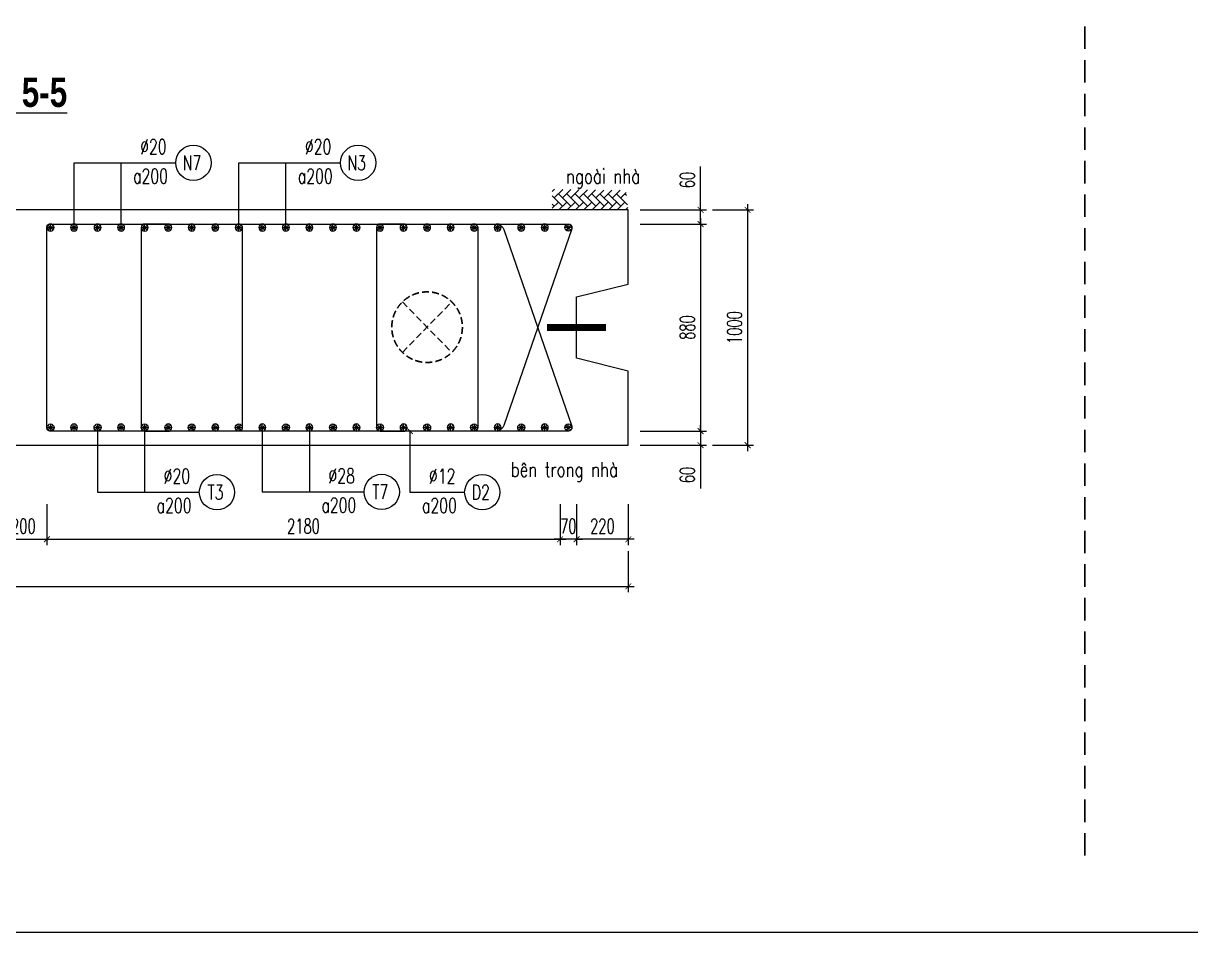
# Model space of a CAD drawing. Header units: millimetres. Extents: x -143570 to 58447, y -1448440 to -1202244.
# Drawn here: x -5197 to 14641, y -1269879 to -1254418 of the extents above; entities that cross this region are included whole.
import ezdxf
from ezdxf.enums import TextEntityAlignment as Align

# ---------------------------------------------------------------- set-up
doc = ezdxf.new("R2010")
doc.units = ezdxf.units.MM
doc.header["$LTSCALE"] = 30
doc.header["$PDMODE"] = 3
doc.linetypes.add('DASHED', pattern=[19.05, 12.7, -6.35])
doc.layers.get('0').update_dxf_attribs({"lineweight": 9})
doc.layers.get('Defpoints').update_dxf_attribs({"lineweight": 9})
for name, color, linetype in [('ccu11-Cotthep', 9, 'Continuous'), ('ccu11-Dim', 8, 'Continuous'), ('ccu11-Hatch', 8, 'Continuous'), ('ccu11-Text', 31, 'Continuous'), ('ccu11-Thay', 7, 'Continuous'), ('ccu11-Thep', 4, 'Continuous'), ('ccu11-Thep doc', 4, 'Continuous'), ('ccu11-Thepdai', 6, 'Continuous')]:
    doc.layers.add(name, color=color, linetype=linetype)
doc.layers.add('ccu11-Khuat', color=9, linetype='DASHED', lineweight=30)
doc.layers.add('Vicom_thep doc', color=1, linetype='Continuous', lineweight=35)
doc.styles.add('ccu11-dim', font='vnsimli.shx', dxfattribs={"width": 0.65, "bigfont": 'bigfont.shx'})
doc.styles.add('ccu11-VnAvH-B', font='')
doc.styles.add('ccu11-vnsimli', font='vnsimli.shx', dxfattribs={"width": 0.8, "bigfont": 'vns.shx'})
doc.styles.add('ccu11-vnsimple', font='vnsimple.shx', dxfattribs={"bigfont": 'bigfont.shx'})
doc.styles.add('ccu11_simli', font='vnsimli.shx', dxfattribs={"width": 0.8})
doc.styles.get('ccu11-VnAvH-B').set_extended_font_data('.VnAvantH', bold=True)
doc.dimstyles.new('ccu11-100', dxfattribs={"dimscale": 100, "dimtxt": 2.5, "dimasz": 1, "dimexe": 1, "dimexo": 2, "dimgap": 1, "dimtad": 1, "dimdec": 0, "dimdsep": 46, "dimtxsty": 'ccu11-dim', "dimblk": 'ARCHTICK', "dimcen": -1, "dimdle": 1, "dimclrd": 256, "dimclre": 256, "dimclrt": 3, "dimadec": 0, "dimazin": 2, "dimtfac": 0.1, "dimtdec": 0, "dimtmove": 0, "dimatfit": 1, "dimldrblk": 'ARCHTICK', "dimfxl": 1, "dimtvp": 0.833333, "dimtolj": 1, "dimtzin": 12, "dimarcsym": 0})
doc.dimstyles.new('ccu11-100x4', dxfattribs={"dimscale": 100, "dimtxt": 2.5, "dimasz": 1, "dimexe": 1, "dimexo": 2, "dimgap": 1, "dimtad": 1, "dimdec": 0, "dimlfac": 0.25, "dimdsep": 46, "dimtxsty": 'ccu11-dim', "dimblk": 'ARCHTICK', "dimcen": -1, "dimdle": 1, "dimclrd": 256, "dimclre": 256, "dimclrt": 3, "dimadec": 0, "dimazin": 2, "dimtfac": 0.1, "dimtdec": 0, "dimtmove": 0, "dimatfit": 1, "dimldrblk": 'ARCHTICK', "dimfxl": 1, "dimtvp": 0.833333, "dimtolj": 1, "dimtzin": 12, "dimarcsym": 0})

# ---------------------------------------------------------------- blocks, each defined once
blk = doc.blocks.new('MCT')
at = {"ltscale": 0.005}
for p, q in [((-0.49, 0), (0.49, 0)), ((0.35, -0.35), (-0.35, 0.35)), ((-0.35, -0.35), (0.35, 0.35)), ((0, -0.49), (0, 0.49))]:
    blk.add_line(p, q, dxfattribs=at)
blk.add_circle((0, 0), 0.492, dxfattribs=at)
blk = doc.blocks.new('*U162')
at = {"layer": 'ccu11-Thep doc', "xscale": -121.9200000001001, "yscale": 121.9200000001001, "zscale": 121.92, "rotation": 270}
blk.add_blockref('MCT', (0, 0), dxfattribs=at)
blk = doc.blocks.new('*U163')
at = {"layer": 'ccu11-Thep doc', "color": 0, "linetype": 'ByBlock', "lineweight": -2, "transparency": 16777216}
for p in [(0, 0), (800, 0), (1600, 0), (2400, 0), (3200, 0), (4000, 0), (4800, 0), (5600, 0), (6400, 0), (7200, 0), (8000, 0)]:
    blk.add_blockref('*U162', p, dxfattribs=at)
blk = doc.blocks.new('*U164')
at = {"layer": 'ccu11-Thep doc', "xscale": -121.9200000001001, "yscale": 121.9200000001001, "zscale": 121.92, "rotation": 270}
blk.add_blockref('MCT', (0, 0), dxfattribs=at)
blk = doc.blocks.new('*U165')
at = {"layer": 'ccu11-Thep doc', "color": 0, "linetype": 'ByBlock', "lineweight": -2, "transparency": 16777216}
for p in [(0, 0), (800, 0), (1600, 0), (2400, 0), (3200, 0), (4000, 0), (4800, 0), (5600, 0), (6400, 0), (7200, 0), (8000, 0)]:
    blk.add_blockref('*U164', p, dxfattribs=at)
blk = doc.blocks.new('_ARCHTICK')
at = {"color": 0, "linetype": 'ByBlock', "const_width": 0.15}
blk.add_lwpolyline([(-0.5, -0.5), (0.5, 0.5)], dxfattribs=at)
blk = doc.blocks.new('*D174')
at = {"layer": 'ccu11-Dim', "linetype": 'ByBlock', "lineweight": -2, "ltscale": 30, "transparency": 16777216}
for p, q in [((4204, -1262591), (4204, -1263291)), ((5084, -1262591), (5084, -1263291)), ((5184, -1263191), (4104, -1263191))]:
    blk.add_line(p, q, dxfattribs=at)
at = {"layer": 'Defpoints', "color": 0, "linetype": 'ByBlock', "ltscale": 30, "transparency": 16777216}
for p in [(4204, -1262391), (5084, -1262391), (4204, -1263191)]:
    blk.add_point(p, dxfattribs=at)
at = {"layer": 'ccu11-Dim', "linetype": 'ByBlock', "lineweight": -2, "ltscale": 30, "transparency": 16777216, "xscale": 100, "yscale": 100, "zscale": 100, "rotation": 180}
blk.add_blockref('_ARCHTICK', (4204, -1263191), dxfattribs=at)
at = {"layer": 'ccu11-Dim', "linetype": 'ByBlock', "lineweight": -2, "ltscale": 30, "transparency": 16777216, "xscale": 100, "yscale": 100, "zscale": 100}
blk.add_blockref('_ARCHTICK', (5084, -1263191), dxfattribs=at)
at = {"layer": 'ccu11-Dim', "color": 3, "linetype": 'ByBlock', "ltscale": 30, "transparency": 16777216, "insert": (4644, -1262966), "char_height": 250, "attachment_point": 5, "style": 'ccu11-dim'}
blk.add_mtext('\\A1;220', dxfattribs=at)
blk = doc.blocks.new('*D175')
at = {"layer": 'ccu11-Dim', "linetype": 'ByBlock', "lineweight": -2, "ltscale": 30, "transparency": 16777216}
for p, q in [((-17316, -1263391), (-17316, -1264091)), ((5084, -1263391), (5084, -1264091)), ((-17416, -1263991), (5184, -1263991))]:
    blk.add_line(p, q, dxfattribs=at)
at = {"layer": 'Defpoints', "color": 0, "linetype": 'ByBlock', "ltscale": 30, "transparency": 16777216}
for p in [(-17316, -1263191), (5084, -1263191), (5084, -1263991)]:
    blk.add_point(p, dxfattribs=at)
at = {"layer": 'ccu11-Dim', "linetype": 'ByBlock', "lineweight": -2, "ltscale": 30, "transparency": 16777216, "xscale": 100, "yscale": 100, "zscale": 100, "rotation": 180}
blk.add_blockref('_ARCHTICK', (-17316, -1263991), dxfattribs=at)
at = {"layer": 'ccu11-Dim', "linetype": 'ByBlock', "lineweight": -2, "ltscale": 30, "transparency": 16777216, "xscale": 100, "yscale": 100, "zscale": 100}
blk.add_blockref('_ARCHTICK', (5084, -1263991), dxfattribs=at)
at = {"layer": 'ccu11-Dim', "color": 3, "linetype": 'ByBlock', "ltscale": 30, "transparency": 16777216, "insert": (-6116, -1263766), "char_height": 250, "attachment_point": 5, "style": 'ccu11-dim'}
blk.add_mtext('\\A1;5600', dxfattribs=at)
blk = doc.blocks.new('*D176')
at = {"layer": 'ccu11-Dim', "linetype": 'ByBlock', "lineweight": -2, "ltscale": 30, "transparency": 16777216}
for p, q in [((3924, -1262591), (3924, -1263291)), ((4204, -1262591), (4204, -1263291)), ((3924, -1263191), (3824, -1263191)), ((4204, -1263191), (3924, -1263191)), ((4204, -1263191), (4304, -1263191))]:
    blk.add_line(p, q, dxfattribs=at)
at = {"layer": 'Defpoints', "color": 0, "linetype": 'ByBlock', "ltscale": 30, "transparency": 16777216}
for p in [(3924, -1262391), (4204, -1262391), (3924, -1263191)]:
    blk.add_point(p, dxfattribs=at)
at = {"layer": 'ccu11-Dim', "linetype": 'ByBlock', "lineweight": -2, "ltscale": 30, "transparency": 16777216, "xscale": 100, "yscale": 100, "zscale": 100}
blk.add_blockref('_ARCHTICK', (3924, -1263191), dxfattribs=at)
at = {"layer": 'ccu11-Dim', "linetype": 'ByBlock', "lineweight": -2, "ltscale": 30, "transparency": 16777216, "xscale": 100, "yscale": 100, "zscale": 100, "rotation": 180}
blk.add_blockref('_ARCHTICK', (4204, -1263191), dxfattribs=at)
at = {"layer": 'ccu11-Dim', "color": 3, "linetype": 'ByBlock', "ltscale": 30, "transparency": 16777216, "insert": (4064, -1262966), "char_height": 250, "attachment_point": 5, "style": 'ccu11-dim'}
blk.add_mtext('\\A1;70', dxfattribs=at)
blk = doc.blocks.new('*D177')
at = {"layer": 'ccu11-Dim', "linetype": 'ByBlock', "lineweight": -2, "ltscale": 30, "transparency": 16777216}
for p, q in [((-5597, -1262591), (-5597, -1263291)), ((-4797, -1262591), (-4797, -1263291)), ((-5697, -1263191), (-4697, -1263191))]:
    blk.add_line(p, q, dxfattribs=at)
at = {"layer": 'Defpoints', "color": 0, "linetype": 'ByBlock', "ltscale": 30, "transparency": 16777216}
for p in [(-5597, -1262391), (-4797, -1262391), (-4797, -1263191)]:
    blk.add_point(p, dxfattribs=at)
at = {"layer": 'ccu11-Dim', "linetype": 'ByBlock', "lineweight": -2, "ltscale": 30, "transparency": 16777216, "xscale": 100, "yscale": 100, "zscale": 100, "rotation": 180}
blk.add_blockref('_ARCHTICK', (-5597, -1263191), dxfattribs=at)
at = {"layer": 'ccu11-Dim', "linetype": 'ByBlock', "lineweight": -2, "ltscale": 30, "transparency": 16777216, "xscale": 100, "yscale": 100, "zscale": 100}
blk.add_blockref('_ARCHTICK', (-4797, -1263191), dxfattribs=at)
at = {"layer": 'ccu11-Dim', "color": 3, "linetype": 'ByBlock', "ltscale": 30, "transparency": 16777216, "insert": (-5197, -1262966), "char_height": 250, "attachment_point": 5, "style": 'ccu11-dim'}
blk.add_mtext('\\A1;200', dxfattribs=at)
blk = doc.blocks.new('*D178')
at = {"layer": 'ccu11-Dim', "linetype": 'ByBlock', "lineweight": -2, "ltscale": 30, "transparency": 16777216}
for p, q in [((-4797, -1262591), (-4797, -1263291)), ((3924, -1262591), (3924, -1263291)), ((-4897, -1263191), (4024, -1263191))]:
    blk.add_line(p, q, dxfattribs=at)
at = {"layer": 'Defpoints', "color": 0, "linetype": 'ByBlock', "ltscale": 30, "transparency": 16777216}
for p in [(-4797, -1262391), (3924, -1262391), (3924, -1263191)]:
    blk.add_point(p, dxfattribs=at)
at = {"layer": 'ccu11-Dim', "linetype": 'ByBlock', "lineweight": -2, "ltscale": 30, "transparency": 16777216, "xscale": 100, "yscale": 100, "zscale": 100, "rotation": 180}
blk.add_blockref('_ARCHTICK', (-4797, -1263191), dxfattribs=at)
at = {"layer": 'ccu11-Dim', "linetype": 'ByBlock', "lineweight": -2, "ltscale": 30, "transparency": 16777216, "xscale": 100, "yscale": 100, "zscale": 100}
blk.add_blockref('_ARCHTICK', (3924, -1263191), dxfattribs=at)
at = {"layer": 'ccu11-Dim', "color": 3, "linetype": 'ByBlock', "ltscale": 30, "transparency": 16777216, "insert": (-437, -1262966), "char_height": 250, "attachment_point": 5, "style": 'ccu11-dim'}
blk.add_mtext('\\A1;2180', dxfattribs=at)
blk = doc.blocks.new('SHD')
at = {"layer": 'ccu11-Cotthep'}
blk.add_circle((300, 0), 300, dxfattribs=at)
at = {"layer": 'ccu11-Cotthep', "color": 31, "style": 'ccu11_simli', "width": 0.8}
blk.add_attdef('DK', text='', height=250, dxfattribs=at).set_placement((-101, 65), align=Align.BOTTOM_RIGHT)
blk.add_attdef('KH', text='', height=250, dxfattribs=at).set_placement((300, 0), align=Align.MIDDLE)
blk.add_attdef('KC', text='', height=250, dxfattribs=at).set_placement((-101, -142), align=Align.TOP_RIGHT)
blk = doc.blocks.new('*D181')
at = {"layer": 'ccu11-Dim', "linetype": 'ByBlock', "lineweight": -2, "ltscale": 30, "transparency": 16777216}
for p, q in [((6312, -1257591), (6312, -1256851)), ((5284, -1257591), (6412, -1257591)), ((6312, -1257831), (6312, -1257591)), ((5284, -1257831), (6412, -1257831)), ((6312, -1257831), (6312, -1257931))]:
    blk.add_line(p, q, dxfattribs=at)
at = {"layer": 'Defpoints', "color": 0, "linetype": 'ByBlock', "ltscale": 30, "transparency": 16777216}
for p in [(5084, -1257591), (5084, -1257831), (6312, -1257831)]:
    blk.add_point(p, dxfattribs=at)
at = {"layer": 'ccu11-Dim', "linetype": 'ByBlock', "lineweight": -2, "ltscale": 30, "transparency": 16777216, "xscale": 100, "yscale": 100, "zscale": 100}
for p, rotation in [((6312, -1257591), 270), ((6312, -1257831), 90)]:
    blk.add_blockref('_ARCHTICK', p, dxfattribs=dict(at, rotation=rotation))
at = {"layer": 'ccu11-Dim', "color": 3, "linetype": 'ByBlock', "ltscale": 30, "transparency": 16777216, "insert": (6087, -1257083), "char_height": 250, "attachment_point": 5, "rotation": 90, "style": 'ccu11-dim'}
blk.add_mtext('\\A1;60', dxfattribs=at)
blk = doc.blocks.new('*D182')
at = {"layer": 'ccu11-Dim', "linetype": 'ByBlock', "lineweight": -2, "ltscale": 30, "transparency": 16777216}
for p, q in [((6312, -1257731), (6312, -1261451)), ((5284, -1257831), (6412, -1257831)), ((5284, -1261351), (6412, -1261351))]:
    blk.add_line(p, q, dxfattribs=at)
at = {"layer": 'Defpoints', "color": 0, "linetype": 'ByBlock', "ltscale": 30, "transparency": 16777216}
for p in [(5084, -1257831), (5084, -1261351), (6312, -1261351)]:
    blk.add_point(p, dxfattribs=at)
at = {"layer": 'ccu11-Dim', "linetype": 'ByBlock', "lineweight": -2, "ltscale": 30, "transparency": 16777216, "xscale": 100, "yscale": 100, "zscale": 100}
for p, rotation in [((6312, -1257831), 90), ((6312, -1261351), 270)]:
    blk.add_blockref('_ARCHTICK', p, dxfattribs=dict(at, rotation=rotation))
at = {"layer": 'ccu11-Dim', "color": 3, "linetype": 'ByBlock', "ltscale": 30, "transparency": 16777216, "insert": (6087, -1259591), "char_height": 250, "attachment_point": 5, "rotation": 90, "style": 'ccu11-dim'}
blk.add_mtext('\\A1;880', dxfattribs=at)
blk = doc.blocks.new('*D183')
at = {"layer": 'ccu11-Dim', "linetype": 'ByBlock', "lineweight": -2, "ltscale": 30, "transparency": 16777216}
for p, q in [((6312, -1261351), (6312, -1261251)), ((5284, -1261351), (6412, -1261351)), ((6312, -1261351), (6312, -1261591)), ((5284, -1261591), (6412, -1261591)), ((6312, -1261591), (6312, -1262330))]:
    blk.add_line(p, q, dxfattribs=at)
at = {"layer": 'Defpoints', "color": 0, "linetype": 'ByBlock', "ltscale": 30, "transparency": 16777216}
for p in [(5084, -1261351), (6312, -1261351), (5084, -1261591)]:
    blk.add_point(p, dxfattribs=at)
at = {"layer": 'ccu11-Dim', "linetype": 'ByBlock', "lineweight": -2, "ltscale": 30, "transparency": 16777216, "xscale": 100, "yscale": 100, "zscale": 100}
for p, rotation in [((6312, -1261351), 270), ((6312, -1261591), 90)]:
    blk.add_blockref('_ARCHTICK', p, dxfattribs=dict(at, rotation=rotation))
at = {"layer": 'ccu11-Dim', "color": 3, "linetype": 'ByBlock', "ltscale": 30, "transparency": 16777216, "insert": (6087, -1262098), "char_height": 250, "attachment_point": 5, "rotation": 90, "style": 'ccu11-dim'}
blk.add_mtext('\\A1;60', dxfattribs=at)
blk = doc.blocks.new('*D184')
at = {"layer": 'ccu11-Dim', "linetype": 'ByBlock', "lineweight": -2, "ltscale": 30, "transparency": 16777216}
for p, q in [((7112, -1257491), (7112, -1261691)), ((6512, -1257591), (7212, -1257591)), ((6512, -1261591), (7212, -1261591))]:
    blk.add_line(p, q, dxfattribs=at)
at = {"layer": 'Defpoints', "color": 0, "linetype": 'ByBlock', "ltscale": 30, "transparency": 16777216}
for p in [(6312, -1257591), (6312, -1261591), (7112, -1261591)]:
    blk.add_point(p, dxfattribs=at)
at = {"layer": 'ccu11-Dim', "linetype": 'ByBlock', "lineweight": -2, "ltscale": 30, "transparency": 16777216, "xscale": 100, "yscale": 100, "zscale": 100}
for p, rotation in [((7112, -1257591), 90), ((7112, -1261591), 270)]:
    blk.add_blockref('_ARCHTICK', p, dxfattribs=dict(at, rotation=rotation))
at = {"layer": 'ccu11-Dim', "color": 3, "linetype": 'ByBlock', "ltscale": 30, "transparency": 16777216, "insert": (6887, -1259591), "char_height": 250, "attachment_point": 5, "rotation": 90, "style": 'ccu11-dim'}
blk.add_mtext('\\A1;1000', dxfattribs=at)
blk = doc.blocks.new('ccu11_block_thep')
at = {"layer": 'ccu11-Thep', "color": 3}
for p, q in [((-0.4, 0), (0.4, 0)), ((-0.28, 0.28), (0.28, -0.28)), ((0.28, 0.28), (-0.28, -0.28)), ((0, 0.4), (0, -0.4))]:
    blk.add_line(p, q, dxfattribs=at)
at = {"layer": 'ccu11-Thep', "color": 1, "const_width": 0.0667}
blk.add_lwpolyline([(-0.4, 0, 1), (0.4, 0, 1), (-0.4, 0, 1)], format="xyb", dxfattribs=at)
at = {"layer": 'ccu11-Thep', "color": 1}
blk.add_circle((0, 0), 0.4, dxfattribs=at)
blk = doc.blocks.new('*U168')
at = {"layer": 'Vicom_thep doc', "xscale": -150, "yscale": 150, "zscale": 150, "rotation": 180}
blk.add_blockref('ccu11_block_thep', (0, 0), dxfattribs=at)
blk = doc.blocks.new('*U169')
at = {"layer": 'ccu11-Thep doc', "color": 0, "linetype": 'ByBlock', "lineweight": -2, "transparency": 16777216}
for p in [(0, 0), (800, 0), (1600, 0), (2400, 0), (3200, 0), (4000, 0), (4800, 0), (5600, 0), (6400, 0), (7200, 0), (8000, 0)]:
    blk.add_blockref('*U168', p, dxfattribs=at)
blk = doc.blocks.new('*U187')
at = {"layer": 'Vicom_thep doc', "xscale": -150, "yscale": 150, "zscale": 150, "rotation": 180}
blk.add_blockref('ccu11_block_thep', (0, 0), dxfattribs=at)
blk = doc.blocks.new('*U188')
at = {"layer": 'ccu11-Thep doc', "color": 0, "linetype": 'ByBlock', "lineweight": -2, "transparency": 16777216}
for p in [(0, 0), (800, 0), (1600, 0), (2400, 0), (3200, 0), (4000, 0), (4800, 0), (5600, 0), (6400, 0), (7200, 0), (8000, 0)]:
    blk.add_blockref('*U187', p, dxfattribs=at)

msp = doc.modelspace()

# ---------------------------------------------------------------- hatches: boundary and pattern name
at = {"layer": 'ccu11-Hatch', "ltscale": 10}
h = msp.add_hatch(dxfattribs=at)
h.set_pattern_fill('AR-HBONE', color=256, scale=25, angle=270, style=0)
h.set_pattern_definition([(45, (-3258058.85, 518865.7), (141.4213562, 4e-14), [300, -100]), (315, (-3257988.14, 518936.41), (141.4213562, 4e-14), [300, -100])])
h.paths.add_polyline_path([(3791.65, -1257237.77), (3791.65, -1257590.5), (5084, -1257590.5), (5041.15, -1257259.2)])

# ---------------------------------------------------------------- linework, layer by layer
at = {"layer": 'ccu11-Khuat'}
msp.add_line((12842.95, -1211609.82), (12842.95, -1268677.68), dxfattribs=at)
at = {"layer": 'ccu11-Khuat', "ltscale": 0.3}
for p, q in [((1244.89, -1259154.79), (2083.12, -1260013.49)), ((1244.89, -1260013.49), (2083.12, -1259154.79))]:
    msp.add_line(p, q, dxfattribs=at)
msp.add_circle((1664, -1259584.14), 600, dxfattribs=at)
at = {"layer": 'ccu11-Thay'}
for points in [[(-25652.83, -1210408.39), (58447.17, -1210408.39), (58447.17, -1269879.11), (-25652.83, -1269879.11)], [(-17316, -1261590.5), (5084, -1261590.5), (5084, -1260330.5), (4204.24, -1260110.5), (4204.24, -1259070.5), (5084, -1258850.5), (5084, -1257590.5), (-17316, -1257590.5), (-17316, -1258850.5), (-18195.76, -1259070.5), (-18195.76, -1260110.5), (-17316, -1260330.5)]]:
    msp.add_lwpolyline(points, close=True, dxfattribs=at)
at = {"layer": 'ccu11-Thep', "const_width": 120}
msp.add_lwpolyline([(3704, -1259590.5), (4704, -1259590.5)], dxfattribs=at)
at = {"layer": 'ccu11-Thepdai'}
for points in [[(2135.8, -1257830.5), (2856.27, -1257830.5, -0.23620228), (2968.04, -1257923.25), (4121.91, -1261270, -0.5204497), (4065.52, -1261350.5), (-4746, -1261350.5, -0.41421356), (-4796, -1261300.5), (-4796, -1257880.5, -0.41421356), (-4746, -1257830.5), (4065.52, -1257830.5, -0.5204497), (4121.91, -1257911), (2968.04, -1261257.75, -0.23620228), (2856.27, -1261350.5), (2135.8, -1261350.5)], [(-2716, -1257830.5), (-3136, -1257830.5, 0.41421356), (-3196, -1257890.5), (-3196, -1261290.5, 0.41421356), (-3136, -1261350.5), (-2716, -1261350.5)], [(-1956, -1257830.5), (-1536, -1257830.5, -0.41421356), (-1476, -1257890.5), (-1476, -1261290.5, -0.41421356), (-1536, -1261350.5), (-1956, -1261350.5)], [(1284, -1257830.5), (864, -1257830.5, 0.41421356), (804, -1257890.5), (804, -1261290.5, 0.41421356), (864, -1261350.5), (1284, -1261350.5)], [(2044, -1257830.5), (2464, -1257830.5, -0.41421356), (2524, -1257890.5), (2524, -1261290.5, -0.41421356), (2464, -1261350.5), (2044, -1261350.5)]]:
    msp.add_lwpolyline(points, format="xyb", dxfattribs=at)

# ---------------------------------------------------------------- block references
at = {"layer": 'ccu11-Cotthep'}
ref = msp.add_blockref('SHD', (-2607, -1256790.14), dxfattribs=at)
ref.add_attrib('KH', 'N7', dxfattribs={"color": 31, "height": 250, "style": 'ccu11-vnsimple', "width": 0.7}).set_placement((-2332, -1256790.14), align=Align.MIDDLE_CENTER)
ref.add_attrib('KC', 'a200', dxfattribs={"color": 31, "height": 250, "style": 'ccu11-vnsimple', "width": 0.7}).set_placement((-3035.58, -1256890.14), align=Align.TOP_CENTER)
ref.add_attrib('DK', '`20', dxfattribs={"color": 31, "height": 250, "style": 'ccu11-vnsimple', "width": 0.7}).set_placement((-2987.78, -1256715.14), align=Align.BOTTOM_CENTER)
ref = msp.add_blockref('SHD', (193, -1256790.14), dxfattribs=at)
ref.add_attrib('KH', 'N3', dxfattribs={"color": 31, "height": 250, "style": 'ccu11-vnsimple', "width": 0.7}).set_placement((468, -1256790.14), align=Align.MIDDLE_CENTER)
ref.add_attrib('KC', 'a200', dxfattribs={"color": 31, "height": 250, "style": 'ccu11-vnsimple', "width": 0.7}).set_placement((-235.58, -1256890.14), align=Align.TOP_CENTER)
ref.add_attrib('DK', '`20', dxfattribs={"color": 31, "height": 250, "style": 'ccu11-vnsimple', "width": 0.7}).set_placement((-187.78, -1256715.14), align=Align.BOTTOM_CENTER)
ref = msp.add_blockref('SHD', (-2207, -1262390.86), dxfattribs=at)
ref.add_attrib('KH', 'T3', dxfattribs={"color": 31, "height": 250, "style": 'ccu11-vnsimple', "width": 0.7}).set_placement((-1932, -1262390.86), align=Align.MIDDLE_CENTER)
ref.add_attrib('KC', 'a200', dxfattribs={"color": 31, "height": 250, "style": 'ccu11-vnsimple', "width": 0.7}).set_placement((-2635.58, -1262490.86), align=Align.TOP_CENTER)
ref.add_attrib('DK', '`20', dxfattribs={"color": 31, "height": 250, "style": 'ccu11-vnsimple', "width": 0.7}).set_placement((-2587.78, -1262315.86), align=Align.BOTTOM_CENTER)
ref = msp.add_blockref('SHD', (593, -1262385.86), dxfattribs=at)
ref.add_attrib('KH', 'T7', dxfattribs={"color": 31, "height": 250, "style": 'ccu11-vnsimple', "width": 0.7}).set_placement((868, -1262385.86), align=Align.MIDDLE_CENTER)
ref.add_attrib('KC', 'a200', dxfattribs={"color": 31, "height": 250, "style": 'ccu11-vnsimple', "width": 0.7}).set_placement((164.42, -1262485.86), align=Align.TOP_CENTER)
ref.add_attrib('DK', '`28', dxfattribs={"color": 31, "height": 250, "style": 'ccu11-vnsimple', "width": 0.7}).set_placement((212.22, -1262310.86), align=Align.BOTTOM_CENTER)
ref = msp.add_blockref('SHD', (2302.33, -1262390.86), dxfattribs=at)
ref.add_attrib('KH', 'D2', dxfattribs={"color": 31, "height": 250, "style": 'ccu11-vnsimple', "width": 0.7}).set_placement((2577.33, -1262390.86), align=Align.MIDDLE_CENTER)
ref.add_attrib('KC', 'a200', dxfattribs={"color": 31, "height": 250, "style": 'ccu11-vnsimple', "width": 0.7}).set_placement((1873.75, -1262490.86), align=Align.TOP_CENTER)
ref.add_attrib('DK', '`12', dxfattribs={"color": 31, "height": 250, "style": 'ccu11-vnsimple', "width": 0.7}).set_placement((1921.55, -1262315.86), align=Align.BOTTOM_CENTER)
at = {"layer": 'ccu11-Thep doc'}
for name, p in [('*U163', (-4736, -1257890.5)), ('*U188', (-4336, -1257890.5)), ('*U169', (-4336, -1261290.5))]:
    msp.add_blockref(name, p, dxfattribs=at)
at = {"layer": 'ccu11-Thep doc', "xscale": 121.9200000001001, "yscale": 121.9200000001001, "zscale": 121.9200000001001, "rotation": 90.00000000000001}
for p in [(4064.35, -1257890.5), (4064.35, -1261290.5)]:
    msp.add_blockref('MCT', p, dxfattribs=at)
at = {"layer": 'ccu11-Thep doc', "xscale": -1, "rotation": 180}
msp.add_blockref('*U165', (-4736, -1261290.5), dxfattribs=at)

# ---------------------------------------------------------------- texts
at = {"layer": 'ccu11-Text', "color": 5, "style": 'ccu11-VnAvH-B', "width": 0.8}
msp.add_text('%%UmÆt c¾t 5-5', height=500, dxfattribs=at).set_placement((-6116, -1255839.23), align=Align.CENTER)
at = {"layer": 'ccu11-Text', "linetype": 'Continuous', "style": 'ccu11-vnsimli', "width": 0.75}
for s, p in [('ngoµi nhµ', (4654.83, -1257142.36)), ('bªn trong nhµ', (3996.59, -1262128.97))]:
    msp.add_text(s, height=250, dxfattribs=at).set_placement(p, align=Align.CENTER)

# ---------------------------------------------------------------- dimensions: what is measured, and where the dimension line sits
at = {"layer": 'ccu11-Dim', "linetype": 'ByBlock', "ltscale": 30}
for base, p1, p2, angle, picture, middle in [((6312.4, -1257830.5), (5084, -1257590.5), (5084, -1257830.5), 90, '*D181', (6312.4, -1257082.52)), ((6312.4, -1261350.5), (5084, -1261590.5), (5084, -1261350.5), 270, '*D183', (6312.4, -1262098.48))]:
    dim = msp.add_linear_dim(base=base, p1=p1, p2=p2, angle=angle, dimstyle='ccu11-100x4', dxfattribs=at)
    dim.commit()
    dim.dimension.update_dxf_attribs({"geometry": picture, "text_midpoint": middle, "dimtype": 160})
dim = msp.add_linear_dim(base=(7112.4, -1261590.5), p1=(6312.4, -1257590.5), p2=(6312.4, -1261590.5), angle=90, dimstyle='ccu11-100x4', dxfattribs=at)
dim.commit()
dim.dimension.update_dxf_attribs({"geometry": '*D184', "text_midpoint": (6887.4, -1259590.5)})
dim = msp.add_linear_dim(base=(6312.4, -1261350.5), p1=(5084, -1257830.5), p2=(5084, -1261350.5), angle=90, dimstyle='ccu11-100x4', override={"dimtmove": 1}, dxfattribs=at)
dim.commit()
dim.dimension.update_dxf_attribs({"geometry": '*D182', "text_midpoint": (6087.4, -1259590.5)})
for base, p1, p2, picture, middle in [((-4797.5, -1263190.86), (-5597.5, -1262390.86), (-4797.5, -1262390.86), '*D177', (-5197.5, -1262965.86)), ((3924, -1263190.86), (-4797.5, -1262390.86), (3924, -1262390.86), '*D178', (-436.75, -1262965.86)), ((4204, -1263190.86), (5084, -1262390.86), (4204, -1262390.86), '*D174', (4644, -1262965.86)), ((5084, -1263990.86), (-17316, -1263190.86), (5084, -1263190.86), '*D175', (-6116, -1263765.86))]:
    dim = msp.add_linear_dim(base=base, p1=p1, p2=p2, dimstyle='ccu11-100x4', dxfattribs=at)
    dim.commit()
    dim.dimension.update_dxf_attribs({"geometry": picture, "text_midpoint": middle})
dim = msp.add_linear_dim(base=(3924, -1263190.86), p1=(4204, -1262390.86), p2=(3924, -1262390.86), dimstyle='ccu11-100x4', override={"dimtix": 1}, dxfattribs=at)
dim.commit()
dim.dimension.update_dxf_attribs({"geometry": '*D176', "text_midpoint": (4064, -1262965.86)})

# ---------------------------------------------------------------- leaders
at = {"layer": 'ccu11-Cotthep'}
for points in [[(-4336, -1257890.5), (-4336, -1256790.14), (-2607, -1256790.14)], [(-3536, -1257890.5), (-3536, -1256790.14), (-2607, -1256790.14)], [(-1536, -1257890.5), (-1536, -1256790.14), (193, -1256790.14)], [(-736, -1257890.5), (-736, -1256790.14), (193, -1256790.14)], [(-3936, -1261290.5), (-3936, -1262390.86), (-2207, -1262390.86)], [(-3136, -1261290.5), (-3136, -1262390.86), (-2207, -1262390.86)], [(-1136, -1261285.5), (-1136, -1262385.86), (593, -1262385.86)], [(-336, -1261285.5), (-336, -1262385.86), (593, -1262385.86)]]:
    msp.add_leader(points, dimstyle='ccu11-100', override={"dimasz": 1.5, "dimgap": 1, "dimtad": 0, "dimldrblk": 'None', "dimfxl": 3, "dimfxlon": 1, "dimtfill": 1, "dimarcsym": 1}, dxfattribs=at)
at = {"layer": 'ccu11-Cotthep', "linetype": 'ByBlock', "ltscale": 30}
msp.add_leader([(1373.33, -1261350.5), (1373.33, -1262390.86), (2302.33, -1262390.86)], dimstyle='ccu11-100x4', dxfattribs=at)

doc.saveas('drawing.dxf')
